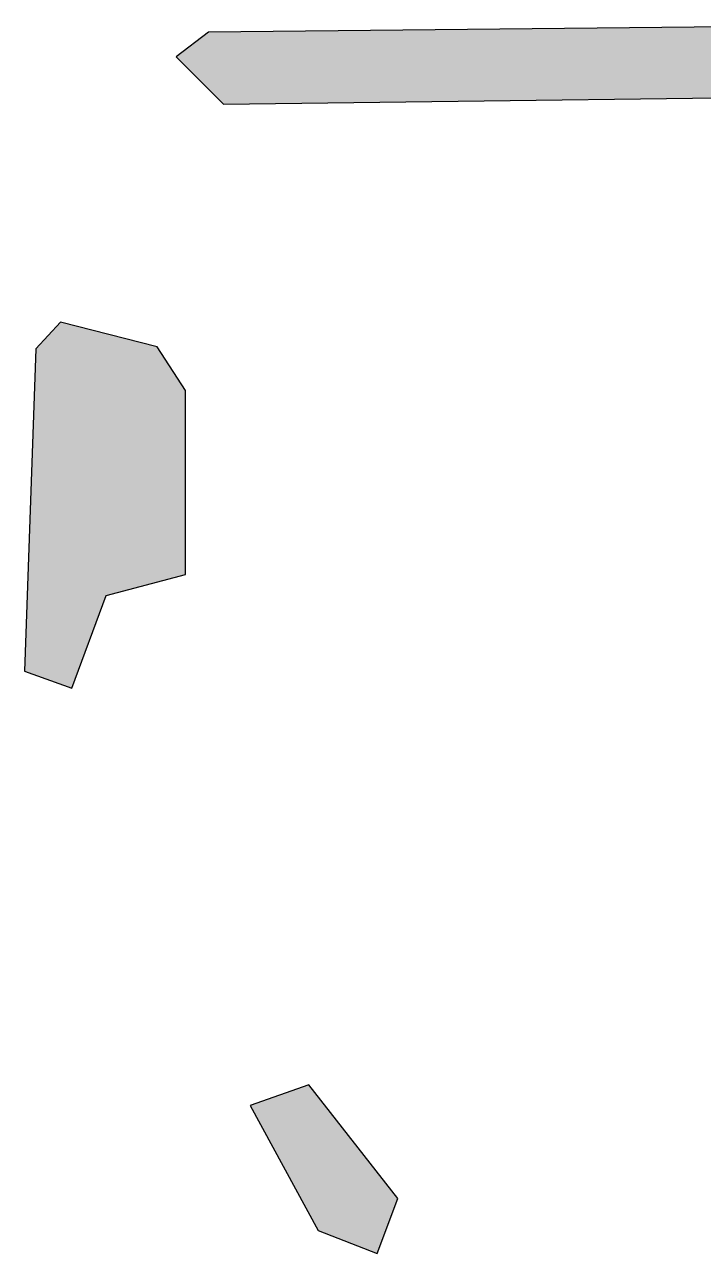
# Model space of a CAD drawing. Header units: millimetres. Extents: x -7200 to 93979, y -9600 to 40920.
# Drawn here: x -1733 to -824, y 20179 to 21824 of the extents above; entities that cross this region are included whole.
import ezdxf

# ---------------------------------------------------------------- set-up
doc = ezdxf.new("R2010")
doc.units = ezdxf.units.MM
doc.layers.add('ЗАЛИВКА', color=7, linetype='Continuous')
doc.layers.add('ПЛАН', color=7, linetype='Continuous')

msp = doc.modelspace()

# ---------------------------------------------------------------- hatches: boundary and pattern name
at = {"layer": 'ЗАЛИВКА'}
for points in [[(-1487.2, 21813.6), (-1530.3, 21780.6), (-1466.9, 21717.1), (-489.6, 21729.8), (-441.4, 21778), (-489.6, 21823.7)], [(-1718.2, 21389.7), (-1733.4, 20958.1), (-1670, 20935.3), (-1624.3, 21059.7), (-1517.7, 21087.6), (-1517.7, 21333.8), (-1555.7, 21392.2), (-1685.2, 21425.2)], [(-1431.3, 20376.8), (-1340, 20209.3), (-1261.3, 20178.8), (-1233.4, 20252.4), (-1352.7, 20404.7)]]:
    msp.add_hatch(color=7, dxfattribs=at).paths.add_polyline_path(points)

# ---------------------------------------------------------------- linework, layer by layer
at = {"layer": 'ПЛАН'}
for points in [[(-1487.2, 21813.6), (-1530.3, 21780.6), (-1466.9, 21717.1), (-489.6, 21729.8), (-441.4, 21778), (-489.6, 21823.7)], [(-1718.2, 21389.7), (-1733.4, 20958.1), (-1670, 20935.3), (-1624.3, 21059.7), (-1517.7, 21087.6), (-1517.7, 21333.8), (-1555.7, 21392.2), (-1685.2, 21425.2)], [(-1431.3, 20376.8), (-1340, 20209.3), (-1261.3, 20178.8), (-1233.4, 20252.4), (-1352.7, 20404.7)]]:
    msp.add_lwpolyline(points, close=True, dxfattribs=at)

doc.saveas('drawing.dxf')
